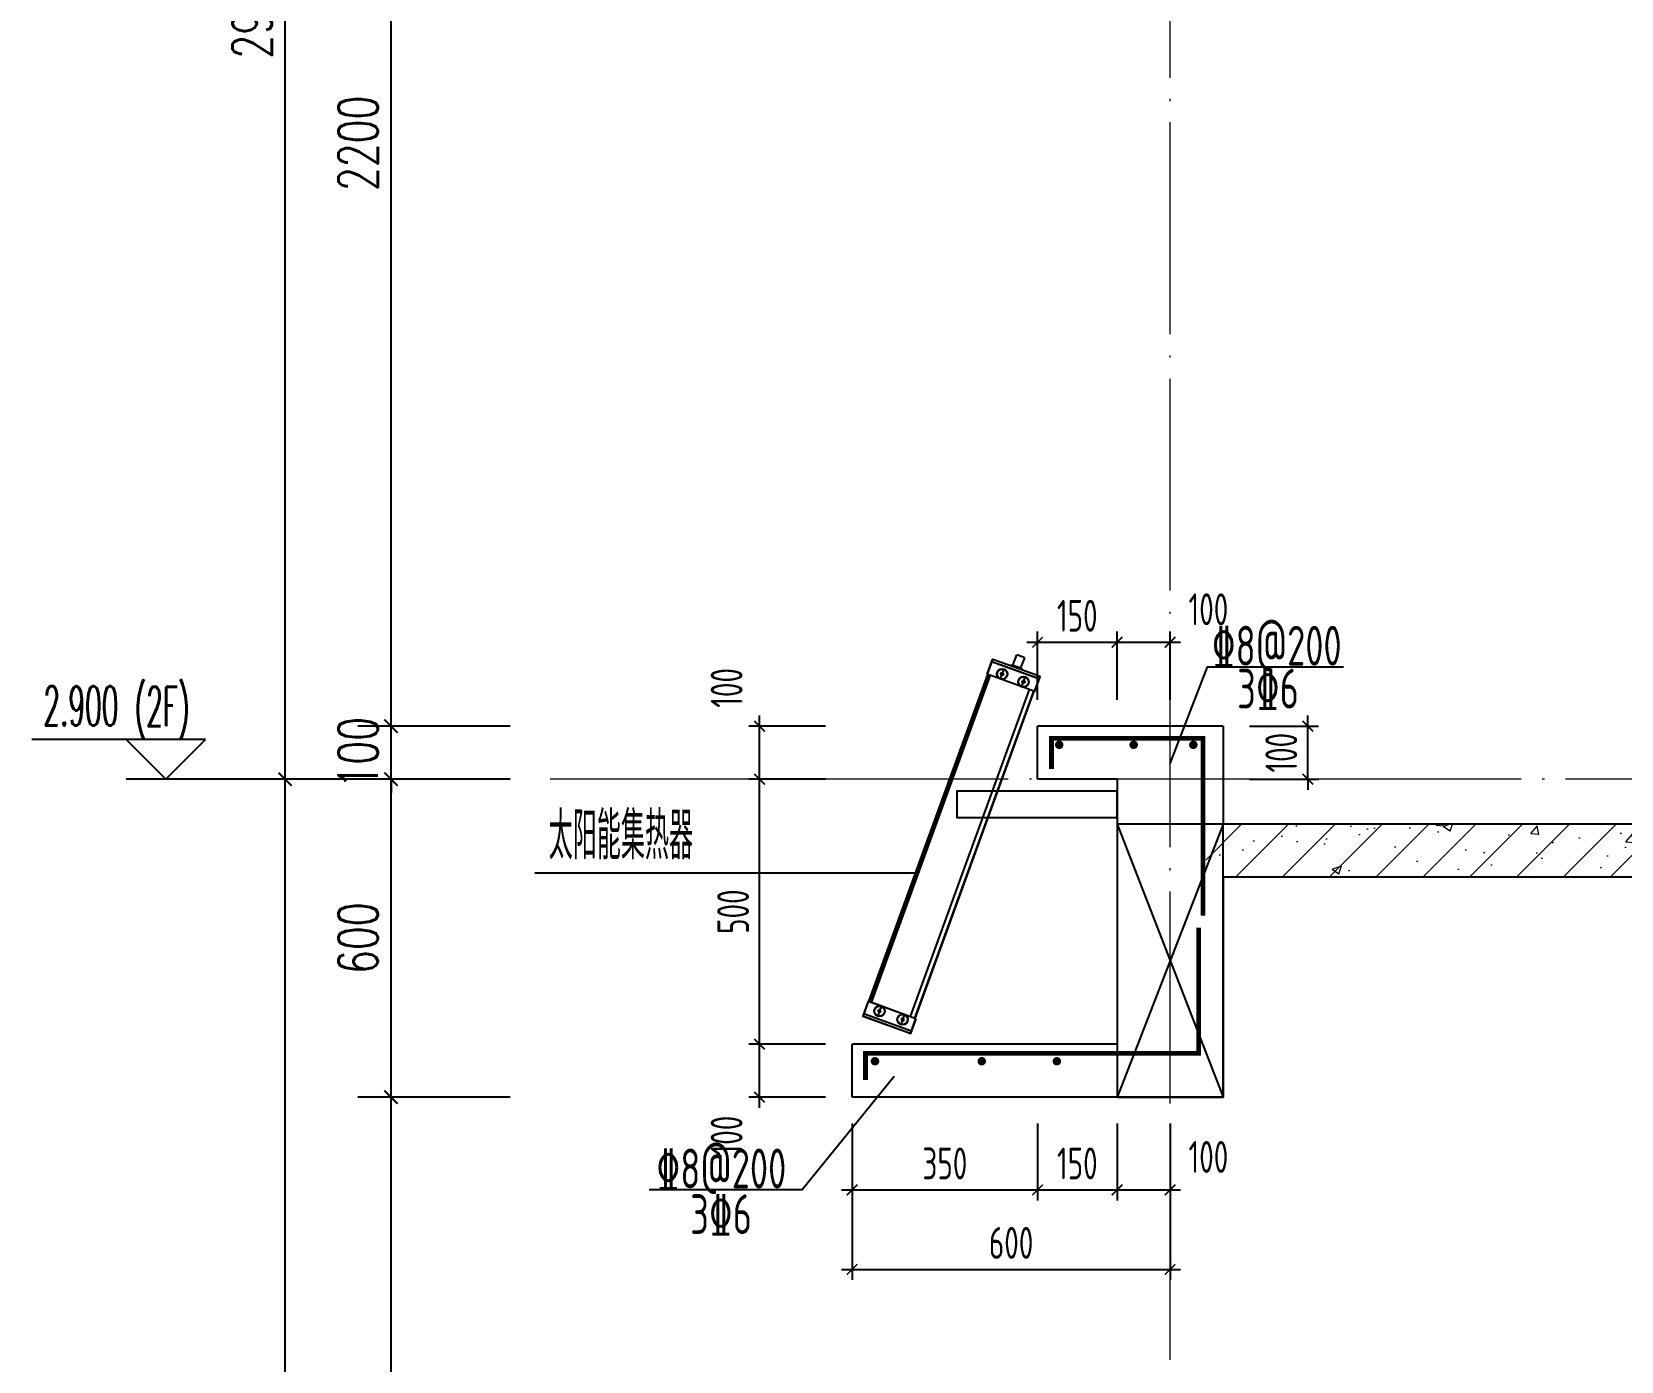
# Model space of a CAD drawing. Extents: x -655480 to 203344, y -294099 to 287156.
# Drawn here: x 58425 to 61425, y 125086 to 127595 of the extents above; entities that cross this region are included whole.
import ezdxf

# ---------------------------------------------------------------- set-up
doc = ezdxf.new("R2010")
doc.units = 0
doc.header["$LTSCALE"] = 1000
doc.linetypes.add('DOTE', pattern=[2.42, 2, -0.2, 0.02, -0.2])
doc.layers.get('0').update_dxf_attribs({"linetype": 'CONTINUOUS'})
doc.layers.get('DEFPOINTS').update_dxf_attribs({"linetype": 'CONTINUOUS'})
for name, color, linetype in [('DIM', 2, 'CONTINUOUS'), ('DIM_ELEV', 3, 'CONTINUOUS'), ('DIM_IDEN', 67, 'CONTINUOUS'), ('PUB_DIM', 3, 'CONTINUOUS'), ('PUB_TEXT', 2, 'CONTINUOUS'), ('REIN', 6, 'CONTINUOUS'), ('S-大样-砼线', 7, 'CONTINUOUS'), ('S-引出线', 40, 'CONTINUOUS'), ('TEXT', 2, 'CONTINUOUS'), ('WALL', 5, 'CONTINUOUS'), ('实线层', 7, 'CONTINUOUS')]:
    doc.layers.add(name, color=color, linetype=linetype)
doc.layers.add('DOTE', color=19, linetype='DOTE', lineweight=9)
doc.layers.add('PUB_HATCH', color=8, linetype='CONTINUOUS', lineweight=9)
doc.styles.add('_TCH_DIM', font='SIMPLEX.shx', dxfattribs={"width": 0.7, "bigfont": 'GBCBIG.shx'})
doc.styles.add('_TCH_DIM_T3', font='SIMPLEX', dxfattribs={"width": 0.705882, "bigfont": 'GBCBIG'})
doc.styles.add('DIM_FONT_T3', font='SIMPLEX', dxfattribs={"width": 0.705882, "bigfont": 'GBCBIG'})
doc.styles.add('TSSD_DIMENSION', font='Tssdeng.shx', dxfattribs={"width": 0.7, "bigfont": 'tssdchn.shx'})
doc.styles.add('TSSD_REIN', font='tssdeng.shx', dxfattribs={"width": 0.7, "height": 300, "bigfont": 'tssdchn.shx'})
doc.dimstyles.new('_TCH_ARCH&&25', dxfattribs={"dimtxt": 74.375, "dimasz": 25, "dimexe": 62.5, "dimexo": 75, "dimgap": 25, "dimtad": 1, "dimdec": 0, "dimzin": 0, "dimdsep": 46, "dimtxsty": '_TCH_DIM_T3', "dimblk": 'ARCHTICK', "dimcen": 0.09, "dimclrt": 7, "dimazin": 0, "dimtfac": 1, "dimtdec": 0, "dimtix": 1, "dimtmove": 2, "dimatfit": 3, "dimldrblk": 'ARCHTICK', "dimfxl": 1, "dimtolj": 1, "dimtzin": 0, "dimarcsym": 0})
doc.dimstyles.new('TSSD_20_20', dxfattribs={"dimtxt": 60, "dimasz": 20, "dimexe": 20, "dimexo": 50, "dimgap": 20, "dimtad": 1, "dimdec": 0, "dimzin": 0, "dimdsep": 46, "dimtxsty": 'TSSD_DIMENSION', "dimblk": 'ARCHTICK', "dimblk1": 'ARCHTICK', "dimblk2": 'ARCHTICK', "dimcen": 0, "dimdle": 20, "dimclrt": 7, "dimadec": 0, "dimazin": 0, "dimtfac": 1, "dimtdec": 0, "dimtix": 1, "dimtmove": 2, "dimatfit": 3, "dimfxl": 1, "dimtolj": 1, "dimtzin": 0, "dimarcsym": 0})

# ---------------------------------------------------------------- blocks, each defined once
blk = doc.blocks.new('_ArchTick')
at = {"color": 0, "linetype": 'ByBlock', "const_width": 0.15}
blk.add_lwpolyline([(-0.5, -0.5), (0.5, 0.5)], dxfattribs=at)
blk = doc.blocks.new('*D2797')
at = {"layer": 'DEFPOINTS', "color": 0, "transparency": 16777216}
for p in [(59102.9, 125584.6), (59402.9, 125584.6), (59402.9, 123884.6)]:
    blk.add_point(p, dxfattribs=at)
at = {"layer": 'PUB_DIM', "color": 0, "lineweight": -2, "transparency": 16777216}
for p, q in [((59327.9, 125584.6), (59040.4, 125584.6)), ((59102.9, 123884.6), (59102.9, 125584.6)), ((59327.9, 123884.6), (59040.4, 123884.6))]:
    blk.add_line(p, q, dxfattribs=at)
at = {"layer": 'PUB_DIM', "color": 0, "lineweight": -2, "transparency": 16777216, "xscale": 25, "yscale": 25, "zscale": 25}
for p, rotation in [((59102.9, 125584.6), 90), ((59102.9, 123884.6), 270)]:
    blk.add_blockref('_ArchTick', p, dxfattribs=dict(at, rotation=rotation))
at = {"layer": 'PUB_DIM', "color": 7, "transparency": 16777216, "insert": (59040.8, 124734.6), "char_height": 74.38, "attachment_point": 5, "rotation": 90, "style": '_TCH_DIM_T3'}
blk.add_mtext('\\A1;1700', dxfattribs=at)
blk = doc.blocks.new('*D2799')
at = {"layer": 'DEFPOINTS', "color": 0, "transparency": 16777216}
for p in [(58902.9, 126184.6), (59402.9, 126184.6), (59402.9, 123284.6)]:
    blk.add_point(p, dxfattribs=at)
at = {"layer": 'PUB_DIM', "color": 0, "lineweight": -2, "transparency": 16777216}
for p, q in [((59327.9, 126184.6), (58840.4, 126184.6)), ((58902.9, 123284.6), (58902.9, 126184.6)), ((59327.9, 123284.6), (58840.4, 123284.6))]:
    blk.add_line(p, q, dxfattribs=at)
at = {"layer": 'PUB_DIM', "color": 0, "lineweight": -2, "transparency": 16777216, "xscale": 25, "yscale": 25, "zscale": 25}
for p, rotation in [((58902.9, 126184.6), 90), ((58902.9, 123284.6), 270)]:
    blk.add_blockref('_ArchTick', p, dxfattribs=dict(at, rotation=rotation))
at = {"layer": 'PUB_DIM', "color": 7, "transparency": 16777216, "insert": (58840.8, 124734.6), "char_height": 74.38, "attachment_point": 5, "rotation": 90, "style": '_TCH_DIM_T3'}
blk.add_mtext('\\A1;2900', dxfattribs=at)
blk = doc.blocks.new('A$C01192DFB')
at = {"layer": '实线层', "color": 5}
for p, q in [((-245.2, 221), (-235.1, 248.7)), ((-244.8, 220.8), (-234.5, 249)), ((-146.5, 211.5), (-236.8, 244.3)), ((-146.9, 212), (-236.2, 244.4)), ((-235.1, 248.7), (-234.7, 248.5)), ((-145.3, 216.4), (-234.6, 248.9)), ((-145.2, 216.5), (-234.5, 249)), ((-196.4, 238.3), (-189.3, 257.6)), ((-174.3, 252.1), (-189.3, 257.6)), ((-181.3, 232.8), (-174.3, 252.1)), ((-468.5, -396.9), (-243.8, 220.5)), ((-243.5, 220.4), (-468.2, -397)), ((-467.7, -397.2), (-243, 220.2)), ((-240, 219.1), (-464.7, -398.3)), ((-239.5, 218.9), (-464.2, -398.5)), ((-155, 188.2), (-245.2, 221)), ((-219.7, 220.8), (-218.7, 223.5)), ((-217.8, 218.6), (-219.7, 220.8)), ((-219.4, 214.4), (-214.3, 228.2)), ((-218.7, 223.5), (-215.9, 224)), ((-215, 219.1), (-217.8, 218.6)), ((-215.9, 224), (-214, 221.8)), ((-214, 221.8), (-215, 219.1)), ((-196.4, 238.3), (-203, 237.5)), ((-176.7, 228), (-203, 237.5)), ((-196.4, 238.3), (-181.3, 232.8)), ((-181.3, 232.8), (-176.7, 228)), ((-179, 199.7), (-174, 213.5)), ((-155.5, 188.3), (-145.2, 216.5)), ((-155, 188.2), (-144.9, 215.9)), ((-144.9, 215.9), (-145.4, 216)), ((-166, 192.2), (-390.7, -425.2)), ((-165.7, 192), (-390.4, -425.3)), ((-381.9, -428.4), (-157.2, 189)), ((-156.8, 188.8), (-381.5, -428.6)), ((-381.1, -428.7), (-156.4, 188.7)), ((-179.3, 206.1), (-178.4, 208.8)), ((-177.5, 203.9), (-179.3, 206.1)), ((-178.4, 208.8), (-175.5, 209.3)), ((-174.6, 204.4), (-177.5, 203.9)), ((-175.5, 209.3), (-173.7, 207.1)), ((-173.7, 207.1), (-174.6, 204.4)), ((-469.9, -396.4), (-480, -424.1)), ((-469.5, -396.6), (-479.7, -424.8)), ((-388.2, -452.5), (-478.4, -419.7)), ((-379.7, -429.2), (-469.9, -396.4)), ((-379.7, -429.2), (-468, -397.1)), ((-450.2, -412.7), (-451.2, -415.4)), ((-451.2, -415.4), (-449.4, -417.6)), ((-445.9, -408), (-450.9, -421.8)), ((-447.4, -412.2), (-450.2, -412.7)), ((-449.4, -417.6), (-446.5, -417.1)), ((-445.5, -414.4), (-447.4, -412.2)), ((-446.5, -417.1), (-445.5, -414.4)), ((-480, -424.1), (-479.6, -424.3)), ((-390.4, -457.1), (-479.7, -424.6)), ((-390.5, -457.2), (-479.7, -424.8)), ((-388.8, -452.7), (-478.1, -420.2)), ((-406.6, -428.6), (-407.6, -431.3)), ((-407.6, -431.3), (-405.7, -433.5)), ((-402.2, -423.9), (-407.2, -437.7)), ((-403.7, -428.1), (-406.6, -428.6)), ((-405.7, -433.5), (-402.9, -433)), ((-401.9, -430.3), (-403.7, -428.1)), ((-402.9, -433), (-401.9, -430.3)), ((-380.2, -429.1), (-390.5, -457.2)), ((-379.7, -429.2), (-389.8, -456.9)), ((-389.8, -456.9), (-390.3, -456.8))]:
    blk.add_line(p, q, dxfattribs=at)
for points in [[(-236.8, 244.3), (-236.7, 244.4), (-236.5, 244.5), (-236.4, 244.5), (-236.2, 244.4)], [(-146.5, 211.5), (-146.5, 211.6), (-146.6, 211.7), (-146.7, 211.9), (-146.9, 212)], [(-478.4, -419.7), (-478.4, -419.8), (-478.4, -420), (-478.2, -420.1), (-478.1, -420.2)], [(-388.2, -452.5), (-388.3, -452.6), (-388.4, -452.7), (-388.6, -452.7), (-388.8, -452.7)]]:
    blk.add_lwpolyline(points, dxfattribs=at)
blk.add_lwpolyline([(0, 0), (-302.4, 0), (-302.4, -49.7), (0, -49.7)], close=True, dxfattribs=at)
for centre, radius in [((-216.8, 221.3), 10), ((-216.8, 221.3), 9.5), ((-176.5, 206.6), 10), ((-176.5, 206.6), 9.5), ((-448.4, -414.9), 10), ((-448.4, -414.9), 9.5), ((-404.7, -430.8), 10), ((-404.7, -430.8), 9.5)]:
    blk.add_circle(centre, radius, dxfattribs=at)
for centre, start, end in [((-234.7, 248.5), 70, 160), ((-145.4, 216), 340, 70), ((-479.6, -424.3), 160, 250), ((-390.3, -456.8), 250, 340)]:
    blk.add_arc(centre, 0.5, start, end, dxfattribs=at)
blk = doc.blocks.new('*D2992')
at = {"layer": 'DEFPOINTS', "color": 0, "transparency": 16777216}
for p in [(59973.1, 125584.6), (60573.2, 125584.6), (60573.2, 125259.5)]:
    blk.add_point(p, dxfattribs=at)
at = {"layer": 'DIM', "color": 0, "lineweight": -2, "transparency": 16777216}
for p, q in [((59973.1, 125534.6), (59973.1, 125239.5)), ((60573.2, 125534.6), (60573.2, 125239.5)), ((59953.1, 125259.5), (60593.2, 125259.5))]:
    blk.add_line(p, q, dxfattribs=at)
at = {"layer": 'DIM', "color": 0, "lineweight": -2, "transparency": 16777216, "xscale": 20, "yscale": 20, "zscale": 20, "rotation": 180}
blk.add_blockref('_ArchTick', (59973.1, 125259.5), dxfattribs=at)
at = {"layer": 'DIM', "color": 0, "lineweight": -2, "transparency": 16777216, "xscale": 20, "yscale": 20, "zscale": 20}
blk.add_blockref('_ArchTick', (60573.2, 125259.5), dxfattribs=at)
at = {"layer": 'DIM', "color": 7, "transparency": 16777216, "insert": (60273.2, 125309.5), "char_height": 60, "attachment_point": 5, "style": 'TSSD_DIMENSION'}
blk.add_mtext('\\A1;600', dxfattribs=at)
blk = doc.blocks.new('*D2993')
at = {"layer": 'DEFPOINTS', "color": 0, "transparency": 16777216}
for p in [(59973.1, 125584.6), (60323.2, 125584.6), (60323.2, 125409.5)]:
    blk.add_point(p, dxfattribs=at)
at = {"layer": 'DIM', "color": 0, "lineweight": -2, "transparency": 16777216}
for p, q in [((59973.1, 125534.6), (59973.1, 125389.5)), ((60323.2, 125534.6), (60323.2, 125389.5)), ((59953.1, 125409.5), (60343.2, 125409.5))]:
    blk.add_line(p, q, dxfattribs=at)
at = {"layer": 'DIM', "color": 0, "lineweight": -2, "transparency": 16777216, "xscale": 20, "yscale": 20, "zscale": 20, "rotation": 180}
blk.add_blockref('_ArchTick', (59973.1, 125409.5), dxfattribs=at)
at = {"layer": 'DIM', "color": 0, "lineweight": -2, "transparency": 16777216, "xscale": 20, "yscale": 20, "zscale": 20}
blk.add_blockref('_ArchTick', (60323.2, 125409.5), dxfattribs=at)
at = {"layer": 'DIM', "color": 7, "transparency": 16777216, "insert": (60148.2, 125459.5), "char_height": 60, "attachment_point": 5, "style": 'TSSD_DIMENSION'}
blk.add_mtext('\\A1;350', dxfattribs=at)
blk = doc.blocks.new('*D2994')
at = {"layer": 'DEFPOINTS', "color": 0, "transparency": 16777216}
for p in [(60323.2, 125584.6), (60473.2, 125584.6), (60473.2, 125409.5)]:
    blk.add_point(p, dxfattribs=at)
at = {"layer": 'DIM', "color": 0, "lineweight": -2, "transparency": 16777216}
for p, q in [((60323.2, 125534.6), (60323.2, 125389.5)), ((60473.2, 125534.6), (60473.2, 125389.5)), ((60303.2, 125409.5), (60493.2, 125409.5))]:
    blk.add_line(p, q, dxfattribs=at)
at = {"layer": 'DIM', "color": 0, "lineweight": -2, "transparency": 16777216, "xscale": 20, "yscale": 20, "zscale": 20, "rotation": 180}
blk.add_blockref('_ArchTick', (60323.2, 125409.5), dxfattribs=at)
at = {"layer": 'DIM', "color": 0, "lineweight": -2, "transparency": 16777216, "xscale": 20, "yscale": 20, "zscale": 20}
blk.add_blockref('_ArchTick', (60473.2, 125409.5), dxfattribs=at)
at = {"layer": 'DIM', "color": 7, "transparency": 16777216, "insert": (60398.2, 125459.5), "char_height": 60, "attachment_point": 5, "style": 'TSSD_DIMENSION'}
blk.add_mtext('\\A1;150', dxfattribs=at)
blk = doc.blocks.new('*D2995')
at = {"layer": 'DEFPOINTS', "color": 0, "transparency": 16777216}
for p in [(60473.2, 125584.6), (60573.2, 125584.6), (60573.2, 125409.5)]:
    blk.add_point(p, dxfattribs=at)
at = {"layer": 'DIM', "color": 0, "lineweight": -2, "transparency": 16777216}
for p, q in [((60473.2, 125534.6), (60473.2, 125389.5)), ((60573.2, 125534.6), (60573.2, 125389.5)), ((60453.2, 125409.5), (60593.2, 125409.5))]:
    blk.add_line(p, q, dxfattribs=at)
at = {"layer": 'DIM', "color": 0, "lineweight": -2, "transparency": 16777216, "xscale": 20, "yscale": 20, "zscale": 20, "rotation": 180}
blk.add_blockref('_ArchTick', (60473.2, 125409.5), dxfattribs=at)
at = {"layer": 'DIM', "color": 0, "lineweight": -2, "transparency": 16777216, "xscale": 20, "yscale": 20, "zscale": 20}
blk.add_blockref('_ArchTick', (60573.2, 125409.5), dxfattribs=at)
at = {"layer": 'DIM', "color": 7, "transparency": 16777216, "insert": (60645.6, 125471.7), "char_height": 60, "attachment_point": 5, "style": 'TSSD_DIMENSION'}
blk.add_mtext('\\A1;100', dxfattribs=at)
blk = doc.blocks.new('*D2998')
at = {"layer": 'DEFPOINTS', "color": 0, "transparency": 16777216}
for p in [(60473.1, 126443.1), (60323.1, 126284.6), (60473.1, 126284.6)]:
    blk.add_point(p, dxfattribs=at)
at = {"layer": 'DIM', "color": 0, "lineweight": -2, "transparency": 16777216}
for p, q in [((60303.1, 126443.1), (60493.1, 126443.1)), ((60323.1, 126334.6), (60323.1, 126463.1)), ((60473.1, 126334.6), (60473.1, 126463.1))]:
    blk.add_line(p, q, dxfattribs=at)
at = {"layer": 'DIM', "color": 0, "lineweight": -2, "transparency": 16777216, "xscale": 20, "yscale": 20, "zscale": 20, "rotation": 180}
blk.add_blockref('_ArchTick', (60323.1, 126443.1), dxfattribs=at)
at = {"layer": 'DIM', "color": 0, "lineweight": -2, "transparency": 16777216, "xscale": 20, "yscale": 20, "zscale": 20}
blk.add_blockref('_ArchTick', (60473.1, 126443.1), dxfattribs=at)
at = {"layer": 'DIM', "color": 7, "transparency": 16777216, "insert": (60398.1, 126493.1), "char_height": 60, "attachment_point": 5, "style": 'TSSD_DIMENSION'}
blk.add_mtext('\\A1;150', dxfattribs=at)
blk = doc.blocks.new('*D2999')
at = {"layer": 'DEFPOINTS', "color": 0, "transparency": 16777216}
for p in [(60573.1, 126443.1), (60473.1, 126284.6), (60573.1, 126284.6)]:
    blk.add_point(p, dxfattribs=at)
at = {"layer": 'DIM', "color": 0, "lineweight": -2, "transparency": 16777216}
for p, q in [((60453.1, 126443.1), (60593.1, 126443.1)), ((60473.1, 126334.6), (60473.1, 126463.1)), ((60573.1, 126334.6), (60573.1, 126463.1))]:
    blk.add_line(p, q, dxfattribs=at)
at = {"layer": 'DIM', "color": 0, "lineweight": -2, "transparency": 16777216, "xscale": 20, "yscale": 20, "zscale": 20, "rotation": 180}
blk.add_blockref('_ArchTick', (60473.1, 126443.1), dxfattribs=at)
at = {"layer": 'DIM', "color": 0, "lineweight": -2, "transparency": 16777216, "xscale": 20, "yscale": 20, "zscale": 20}
blk.add_blockref('_ArchTick', (60573.1, 126443.1), dxfattribs=at)
at = {"layer": 'DIM', "color": 7, "transparency": 16777216, "insert": (60645.6, 126505.3), "char_height": 60, "attachment_point": 5, "style": 'TSSD_DIMENSION'}
blk.add_mtext('\\A1;100', dxfattribs=at)
blk = doc.blocks.new('*D3000')
at = {"layer": 'DEFPOINTS', "color": 0, "transparency": 16777216}
for p in [(60673.1, 126284.6), (60833.1, 126284.6), (60673.1, 126184.6)]:
    blk.add_point(p, dxfattribs=at)
at = {"layer": 'DIM', "color": 0, "lineweight": -2, "transparency": 16777216}
for p, q in [((60833.1, 126284.6), (60833.1, 126304.6)), ((60723.1, 126284.6), (60853.1, 126284.6)), ((60833.1, 126184.6), (60833.1, 126284.6)), ((60723.1, 126184.6), (60853.1, 126184.6)), ((60833.1, 126184.6), (60833.1, 126164.6))]:
    blk.add_line(p, q, dxfattribs=at)
at = {"layer": 'DIM', "color": 0, "lineweight": -2, "transparency": 16777216, "xscale": 20, "yscale": 20, "zscale": 20}
for p, rotation in [((60833.1, 126284.6), 270), ((60833.1, 126184.6), 90)]:
    blk.add_blockref('_ArchTick', p, dxfattribs=dict(at, rotation=rotation))
at = {"layer": 'DIM', "color": 7, "transparency": 16777216, "insert": (60783.1, 126234.6), "char_height": 60, "attachment_point": 5, "rotation": 90, "style": 'TSSD_DIMENSION'}
blk.add_mtext('\\A1;100', dxfattribs=at)
blk = doc.blocks.new('*D3001')
at = {"layer": 'DEFPOINTS', "color": 0, "transparency": 16777216}
for p in [(59798.5, 126284.6), (59973.1, 126284.6), (59973.1, 126184.6)]:
    blk.add_point(p, dxfattribs=at)
at = {"layer": 'DIM', "color": 0, "lineweight": -2, "transparency": 16777216}
for p, q in [((59798.5, 126164.6), (59798.5, 126304.6)), ((59923.1, 126284.6), (59778.5, 126284.6)), ((59923.1, 126184.6), (59778.5, 126184.6))]:
    blk.add_line(p, q, dxfattribs=at)
at = {"layer": 'DIM', "color": 0, "lineweight": -2, "transparency": 16777216, "xscale": 20, "yscale": 20, "zscale": 20}
for p, rotation in [((59798.5, 126284.6), 90), ((59798.5, 126184.6), 270)]:
    blk.add_blockref('_ArchTick', p, dxfattribs=dict(at, rotation=rotation))
at = {"layer": 'DIM', "color": 7, "transparency": 16777216, "insert": (59736.3, 126357), "char_height": 60, "attachment_point": 5, "rotation": 90, "style": 'TSSD_DIMENSION'}
blk.add_mtext('\\A1;100', dxfattribs=at)
blk = doc.blocks.new('*D3002')
at = {"layer": 'DEFPOINTS', "color": 0, "transparency": 16777216}
for p in [(59798.5, 126184.6), (59973.1, 126184.6), (59973.1, 125684.6)]:
    blk.add_point(p, dxfattribs=at)
at = {"layer": 'DIM', "color": 0, "lineweight": -2, "transparency": 16777216}
for p, q in [((59798.5, 125664.6), (59798.5, 126204.6)), ((59923.1, 126184.6), (59778.5, 126184.6)), ((59923.1, 125684.6), (59778.5, 125684.6))]:
    blk.add_line(p, q, dxfattribs=at)
at = {"layer": 'DIM', "color": 0, "lineweight": -2, "transparency": 16777216, "xscale": 20, "yscale": 20, "zscale": 20}
for p, rotation in [((59798.5, 126184.6), 90), ((59798.5, 125684.6), 270)]:
    blk.add_blockref('_ArchTick', p, dxfattribs=dict(at, rotation=rotation))
at = {"layer": 'DIM', "color": 7, "transparency": 16777216, "insert": (59748.5, 125934.6), "char_height": 60, "attachment_point": 5, "rotation": 90, "style": 'TSSD_DIMENSION'}
blk.add_mtext('\\A1;500', dxfattribs=at)
blk = doc.blocks.new('*D3003')
at = {"layer": 'DEFPOINTS', "color": 0, "transparency": 16777216}
for p in [(59798.5, 125684.6), (59973.1, 125684.6), (59973.1, 125584.6)]:
    blk.add_point(p, dxfattribs=at)
at = {"layer": 'DIM', "color": 0, "lineweight": -2, "transparency": 16777216}
for p, q in [((59798.5, 125564.6), (59798.5, 125704.6)), ((59923.1, 125684.6), (59778.5, 125684.6)), ((59923.1, 125584.6), (59778.5, 125584.6))]:
    blk.add_line(p, q, dxfattribs=at)
at = {"layer": 'DIM', "color": 0, "lineweight": -2, "transparency": 16777216, "xscale": 20, "yscale": 20, "zscale": 20}
for p, rotation in [((59798.5, 125684.6), 90), ((59798.5, 125584.6), 270)]:
    blk.add_blockref('_ArchTick', p, dxfattribs=dict(at, rotation=rotation))
at = {"layer": 'DIM', "color": 7, "transparency": 16777216, "insert": (59736.3, 125512.1), "char_height": 60, "attachment_point": 5, "rotation": 90, "style": 'TSSD_DIMENSION'}
blk.add_mtext('\\A1;100', dxfattribs=at)
blk = doc.blocks.new('*D3040')
at = {"layer": 'DEFPOINTS', "color": 0, "transparency": 16777216}
for p in [(59102.9, 126184.6), (59402.9, 126184.6), (59402.9, 125584.6)]:
    blk.add_point(p, dxfattribs=at)
at = {"layer": 'PUB_DIM', "color": 0, "lineweight": -2, "transparency": 16777216}
for p, q in [((59327.9, 126184.6), (59040.4, 126184.6)), ((59102.9, 125584.6), (59102.9, 126184.6)), ((59327.9, 125584.6), (59040.4, 125584.6))]:
    blk.add_line(p, q, dxfattribs=at)
at = {"layer": 'PUB_DIM', "color": 0, "lineweight": -2, "transparency": 16777216, "xscale": 25, "yscale": 25, "zscale": 25}
for p, rotation in [((59102.9, 126184.6), 90), ((59102.9, 125584.6), 270)]:
    blk.add_blockref('_ArchTick', p, dxfattribs=dict(at, rotation=rotation))
at = {"layer": 'PUB_DIM', "color": 7, "transparency": 16777216, "insert": (59040.8, 125884.6), "char_height": 74.38, "attachment_point": 5, "rotation": 90, "style": '_TCH_DIM_T3'}
blk.add_mtext('\\A1;600', dxfattribs=at)
blk = doc.blocks.new('*D3041')
at = {"layer": 'DEFPOINTS', "color": 0, "transparency": 16777216}
for p in [(59102.9, 126284.6), (59402.9, 126284.6), (59402.9, 126184.6)]:
    blk.add_point(p, dxfattribs=at)
at = {"layer": 'PUB_DIM', "color": 0, "lineweight": -2, "transparency": 16777216}
for p, q in [((59102.9, 126284.6), (59102.9, 126309.6)), ((59327.9, 126284.6), (59040.4, 126284.6)), ((59102.9, 126184.6), (59102.9, 126284.6)), ((59327.9, 126184.6), (59040.4, 126184.6)), ((59102.9, 126184.6), (59102.9, 126159.6))]:
    blk.add_line(p, q, dxfattribs=at)
at = {"layer": 'PUB_DIM', "color": 0, "lineweight": -2, "transparency": 16777216, "xscale": 25, "yscale": 25, "zscale": 25}
for p, rotation in [((59102.9, 126284.6), 270), ((59102.9, 126184.6), 90)]:
    blk.add_blockref('_ArchTick', p, dxfattribs=dict(at, rotation=rotation))
at = {"layer": 'PUB_DIM', "color": 7, "transparency": 16777216, "insert": (59040.8, 126234.6), "char_height": 74.38, "attachment_point": 5, "rotation": 90, "style": '_TCH_DIM_T3'}
blk.add_mtext('\\A1;100', dxfattribs=at)
blk = doc.blocks.new('*D3042')
at = {"layer": 'DEFPOINTS', "color": 0, "transparency": 16777216}
for p in [(59102.9, 128484.6), (59402.9, 128484.6), (59402.9, 126284.6)]:
    blk.add_point(p, dxfattribs=at)
at = {"layer": 'PUB_DIM', "color": 0, "lineweight": -2, "transparency": 16777216}
for p, q in [((59327.9, 128484.6), (59040.4, 128484.6)), ((59102.9, 126284.6), (59102.9, 128484.6)), ((59327.9, 126284.6), (59040.4, 126284.6))]:
    blk.add_line(p, q, dxfattribs=at)
at = {"layer": 'PUB_DIM', "color": 0, "lineweight": -2, "transparency": 16777216, "xscale": 25, "yscale": 25, "zscale": 25}
for p, rotation in [((59102.9, 128484.6), 90), ((59102.9, 126284.6), 270)]:
    blk.add_blockref('_ArchTick', p, dxfattribs=dict(at, rotation=rotation))
at = {"layer": 'PUB_DIM', "color": 7, "transparency": 16777216, "insert": (59040.8, 127384.6), "char_height": 74.38, "attachment_point": 5, "rotation": 90, "style": '_TCH_DIM_T3'}
blk.add_mtext('\\A1;2200', dxfattribs=at)
blk = doc.blocks.new('*D3057')
at = {"layer": 'DEFPOINTS', "color": 0, "transparency": 16777216}
for p in [(58902.9, 129084.6), (59402.9, 129084.6), (59402.9, 126184.6)]:
    blk.add_point(p, dxfattribs=at)
at = {"layer": 'PUB_DIM', "color": 0, "lineweight": -2, "transparency": 16777216}
for p, q in [((59327.9, 129084.6), (58840.4, 129084.6)), ((58902.9, 126184.6), (58902.9, 129084.6)), ((59327.9, 126184.6), (58840.4, 126184.6))]:
    blk.add_line(p, q, dxfattribs=at)
at = {"layer": 'PUB_DIM', "color": 0, "lineweight": -2, "transparency": 16777216, "xscale": 25, "yscale": 25, "zscale": 25}
for p, rotation in [((58902.9, 129084.6), 90), ((58902.9, 126184.6), 270)]:
    blk.add_blockref('_ArchTick', p, dxfattribs=dict(at, rotation=rotation))
at = {"layer": 'PUB_DIM', "color": 7, "transparency": 16777216, "insert": (58840.8, 127634.6), "char_height": 74.38, "attachment_point": 5, "rotation": 90, "style": '_TCH_DIM_T3'}
blk.add_mtext('\\A1;2900', dxfattribs=at)
blk = doc.blocks.new('A$C6EAB53B2')
at = {"layer": 'REIN'}
blk.add_lwpolyline([(818.6, 871.6, 9, 9, 0), (818.6, 929.8, 9, 9, 0), (1104.4, 929.8, 9, 9, 0), (1104.4, 595.1, 9, 9, 0)], format="xyseb", dxfattribs=at)
at = {"layer": 'REIN', "const_width": 8}
for points in [[(829.1, 917.5, 1), (837.1, 917.5, 1)], [(969.6, 917.5, 1), (977.6, 917.5, 1)], [(1082.2, 917.5, 1), (1090.2, 917.5, 1)], [(481.4, 320.3, 1), (489.4, 320.3, 1)], [(682.9, 320.3, 1), (690.9, 320.3, 1)], [(824.6, 320.3, 1), (832.6, 320.3, 1)]]:
    blk.add_lwpolyline(points, format="xyb", close=True, dxfattribs=at)
at = {"layer": 'REIN', "const_width": 9}
blk.add_lwpolyline([(467.5, 285.1), (467.5, 335.4), (1096.1, 335.4), (1096.1, 572.3)], dxfattribs=at)
at = {"layer": 'S-大样-砼线'}
for p, q in [((942.2, 767.5), (1142.2, 252.5)), ((1142.2, 767.5), (942.2, 252.5))]:
    blk.add_line(p, q, dxfattribs=at)
blk.add_lwpolyline([(1142.2, 767.5), (942.2, 767.5), (942.2, 252.5), (1142.2, 252.5)], close=True, dxfattribs=at)
at = {"layer": 'S-引出线'}
for points in [[(1042.2, 882.2), (1112.8, 1064.4), (1369.8, 1064.4)], [(521.6, 291.2), (347.8, 77.8), (59.4, 77.8)]]:
    blk.add_lwpolyline(points, dxfattribs=at)
at = {"layer": 'TEXT', "style": 'TSSD_REIN', "width": 0.7}
for s, p in [('%%1328@200', (1121, 1067)), ('3%%1326', (1168.9, 986.1)), ('%%1328@200', (72.9, 80.4)), ('3%%1326', (136.7, -5.8))]:
    blk.add_text(s, height=75, rotation=0, dxfattribs=at).set_placement(p)
blk = doc.blocks.new('20210809.02270736')
at = {"layer": 'TEXT'}
blk.add_blockref('A$C6EAB53B2', (87095.1, 66580.9), dxfattribs=at)
blk = doc.blocks.new('20210902.15310664')
at = {"layer": 'DOTE', "color": 1, "linetype": 'DOTE', "ltscale": 0.2}
for p, q in [((85057.8, -133245.9), (85057.8, -113645.9)), ((87656.3, -129245.9), (83887.6, -129245.9))]:
    blk.add_line(p, q, dxfattribs=at)

msp = doc.modelspace()

# ---------------------------------------------------------------- hatches: boundary and pattern name
at = {"layer": 'PUB_HATCH'}
h = msp.add_hatch(dxfattribs=at)
h.set_pattern_fill('钢筋混凝土', color=256, scale=25, style=0)
h.set_pattern_definition([(45, (-512502.044, 291727.59), (-44.194174, 44.194174), []), (50, (-512502.04, 291727.59), (179.315046, -15.688034), [18.75, -206.25]), (355, (-512502.04, 291727.6), (-34.687833, 188.048033), [15, -165]), (100.4514, (-512487.1, 291726.28), (144.627345, 172.359886), [15.93505, -175.28553]), (46.1842, (-512502.04, 291777.6), (266.81026, -41.37975), [28.125, -309.375]), (96.6356, (-512479.8, 291774.14), (233.66568, 243.52947), [23.90257, -262.92825]), (351.1842, (-512502.04, 291777.6), (233.66549, 243.52965), [22.5, -247.5]), (21, (-512477.04, 291765.09), (149.226763, -100.654723), [18.75, -206.25]), (326, (-512477.04, 291765.1), (60.828833, 181.28751), [15, -165]), (71.4514, (-512464.6, 291756.7), (210.055657, 80.632624), [15.93505, -175.28553]), (37.5, (-512502.044, 291727.59), (3.039964, 83.2234635), [0, -163, 0, -167.5, 0, -165.625]), (7.5, (-512502.04, 291727.59), (65.767384, 98.602928), [0, -95.5, 0, -159.25, 0, -63.125]), (327.5, (-512557.794, 291727.59), (133.455609, -5.638718), [0, -62.5, 0, -195, 0, -258.75]), (317.5, (-512582.79, 291727.59), (145.796542, 25.026246), [0, -81.25, 0, -129.5, 0, -183.75])])
h.paths.add_polyline_path([(63171.66, 126099.56), (60673.14, 126099.56), (60606.47, 126066.23), (60673.14, 125999.56), (63171.66, 125999.56)])

# ---------------------------------------------------------------- linework, layer by layer
at = {"layer": 'DIM_ELEV'}
for p, q in [((58752.94, 126259.56), (58424.94, 126259.56)), ((58677.94, 126184.56), (58602.94, 126259.56)), ((58677.94, 126184.56), (58752.94, 126259.56)), ((59102.94, 126184.56), (58602.94, 126184.56))]:
    msp.add_line(p, q, dxfattribs=at)
at = {"layer": 'DIM_IDEN'}
for p, q in [((59911.66, 126007.05), (59374.22, 126007.05)), ((60092.74, 126007.05), (59911.66, 126007.05))]:
    msp.add_line(p, q, dxfattribs=at)
at = {"layer": 'WALL'}
for p, q in [((60673.14, 126284.56), (60323.14, 126284.56)), ((60323.14, 126184.56), (60323.14, 126284.56)), ((60673.14, 126284.56), (60673.14, 126099.56)), ((60473.14, 126184.56), (60323.14, 126184.56)), ((60473.14, 126184.56), (60473.14, 126099.56)), ((60473.14, 126099.56), (60473.14, 125684.56)), ((63171.66, 126099.56), (60673.14, 126099.56)), ((63171.66, 125999.56), (60673.14, 125999.56)), ((60673.14, 125999.56), (60673.14, 125584.56)), ((60473.14, 125684.56), (59973.14, 125684.56)), ((59973.14, 125584.56), (59973.14, 125684.56)), ((60673.14, 125584.56), (59973.14, 125584.56))]:
    msp.add_line(p, q, dxfattribs=at)

# ---------------------------------------------------------------- block references
msp.add_blockref('A$C01192DFB', (60473.14, 126161.81))
at = {"layer": 'DOTE'}
msp.add_blockref('20210902.15310664', (-24484.63, 255430.45), dxfattribs=at)
at = {"layer": 'REIN'}
msp.add_blockref('20210809.02270736', (-27564.2, 58751.13), dxfattribs=at)

# ---------------------------------------------------------------- texts
at = {"layer": 'PUB_TEXT'}
for s, height, style, width, p in [('2.900', 74.375, '_TCH_DIM', 0.494118, (58446.84, 126285.81)), ('(2F)', 74.375, '_TCH_DIM', 0.494118, (58618.99, 126284.59)), ('太阳能集热器', 89.362, 'DIM_FONT_T3', 0.705882, (59400.47, 126033.3))]:
    msp.add_text(s, height=height, dxfattribs=dict(at, style=style, width=width)).set_placement(p)

# ---------------------------------------------------------------- dimensions: what is measured, and where the dimension line sits
at = {"layer": 'DIM'}
for p1, p2, distance, picture, middle in [((60323.14, 126284.56), (60473.14, 126284.56), 158.59, '*D2998', (60398.14, 126493.15)), ((60673.14, 126184.56), (60673.14, 126284.56), -160, '*D3000', (60783.14, 126234.56)), ((59973.14, 125684.56), (59973.14, 126184.56), 174.61, '*D3002', (59748.53, 125934.56)), ((59973.14, 125584.56), (60573.17, 125584.56), -325.06, '*D2992', (60273.15, 125309.5)), ((59973.14, 125584.56), (60323.17, 125584.56), -175.06, '*D2993', (60148.15, 125459.5)), ((60323.17, 125584.56), (60473.17, 125584.56), -175.06, '*D2994', (60398.17, 125459.5))]:
    dim = msp.add_aligned_dim(p1=p1, p2=p2, distance=distance, dimstyle='TSSD_20_20', dxfattribs=at)
    dim.commit()
    dim.dimension.update_dxf_attribs({"geometry": picture, "text_midpoint": middle})
for base, p1, p2, angle, picture, middle in [((60573.14, 126443.15), (60473.14, 126284.56), (60573.14, 126284.56), 360, '*D2999', (60645.55, 126505.33)), ((59798.53, 126284.56), (59973.14, 126184.56), (59973.14, 126284.56), 90, '*D3001', (59736.34, 126356.98)), ((59798.53, 125684.56), (59973.14, 125584.56), (59973.14, 125684.56), 90, '*D3003', (59736.34, 125512.14)), ((60573.17, 125409.5), (60473.17, 125584.56), (60573.17, 125584.56), 0, '*D2995', (60645.58, 125471.69))]:
    dim = msp.add_linear_dim(base=base, p1=p1, p2=p2, angle=angle, dimstyle='TSSD_20_20', dxfattribs=at)
    dim.commit()
    dim.dimension.update_dxf_attribs({"geometry": picture, "text_midpoint": middle, "dimtype": 161})
at = {"layer": 'PUB_DIM'}
for p1, p2, distance, picture, middle in [((59402.94, 126184.56), (59402.94, 129084.56), 500, '*D3057', (58840.76, 127634.56)), ((59402.94, 126284.56), (59402.94, 128484.56), 300, '*D3042', (59040.76, 127384.56)), ((59402.94, 126184.56), (59402.94, 126284.56), 300, '*D3041', (59040.76, 126234.56)), ((59402.94, 123284.56), (59402.94, 126184.56), 500, '*D2799', (58840.76, 124734.56)), ((59402.94, 125584.56), (59402.94, 126184.56), 300, '*D3040', (59040.76, 125884.56)), ((59402.94, 123884.56), (59402.94, 125584.56), 300, '*D2797', (59040.76, 124734.56))]:
    dim = msp.add_aligned_dim(p1=p1, p2=p2, distance=distance, dimstyle='_TCH_ARCH&&25', dxfattribs=at)
    dim.commit()
    dim.dimension.update_dxf_attribs({"geometry": picture, "text_midpoint": middle})

doc.saveas('drawing.dxf')
